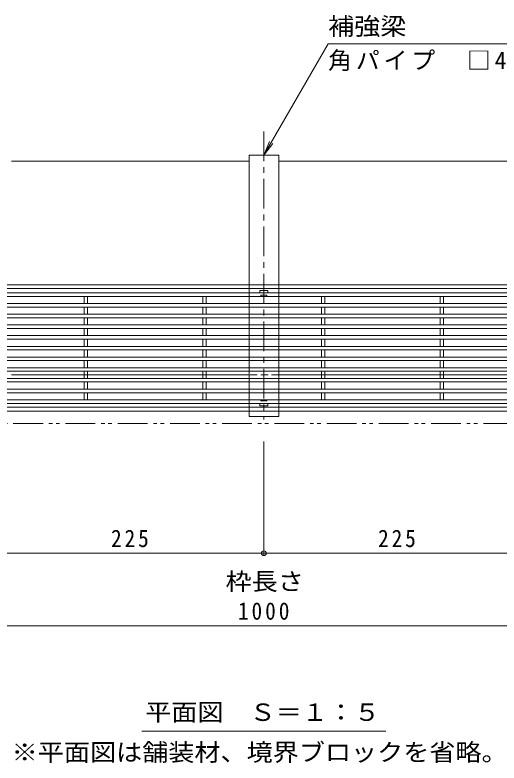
# Model space of a CAD drawing. Units: millimetres at full size, sheet at 1:5; some dimension numbers follow another scale. Extents: x -1763 to 1942, y -1329 to 1372.
# Drawn here: x -972 to -564, y -107 to 523 of the extents above; entities that cross this region are included whole.
import ezdxf
from ezdxf.enums import TextEntityAlignment as Align

# ---------------------------------------------------------------- set-up
doc = ezdxf.new("R2010")
doc.units = ezdxf.units.MM
doc.header["$LTSCALE"] = 5
doc.header["$PDMODE"] = 32
doc.header["$PDSIZE"] = 4
for name, pattern in [('CHAIN1', [8, 5, -1, 1, -1]), ('DASHED1', [1.8, 1.2, -0.6]), ('DOUBLE_CHAIN1', [8.8, 5, -1, 0.6, -0.6, 0.6, -1])]:
    doc.linetypes.add(name, pattern=pattern)
for name, color, linetype, lineweight in [('4-0_OUTLINE-0', 7, 'Continuous', 9), ('4-2_A_避難通路', 3, 'Continuous', 9), ('4-4_0108_天井情報・�', 7, 'Continuous', 9), ('4-5_0055_アルミ建具_', 7, 'Continuous', 9)]:
    doc.layers.add(name, color=color, linetype=linetype, lineweight=lineweight)
doc.styles.add('ＭＳ ゴシック', font='')
doc.styles.get('ＭＳ ゴシック').set_extended_font_data('MS Gothic')

msp = doc.modelspace()

# ---------------------------------------------------------------- linework, layer by layer
at = {"layer": '4-0_OUTLINE-0', "color": 4, "linetype": 'CHAIN1'}
msp.add_line((-761.791, 425.021), (-761.791, 182.451), dxfattribs=at)
at = {"layer": '4-0_OUTLINE-0'}
for p, q in [((-774.291, 405.021), (-749.291, 405.021)), ((-774.291, 295.921), (-774.291, 405.021)), ((-749.291, 405.021), (-749.291, 295.921)), ((-774.291, 400.021), (-974.291, 400.021)), ((-549.291, 400.021), (-749.291, 400.021)), ((-261.791, 292.721), (-1261.791, 292.721)), ((-774.291, 292.721), (-774.291, 289.221)), ((-749.291, 292.721), (-749.291, 289.221)), ((-774.291, 286.221), (-774.291, 279.221)), ((-749.291, 286.221), (-749.291, 279.221)), ((-774.291, 276.221), (-774.291, 269.221)), ((-749.291, 276.221), (-749.291, 269.221)), ((-774.291, 266.221), (-774.291, 259.221)), ((-749.291, 266.221), (-749.291, 259.221)), ((-774.291, 256.221), (-774.291, 249.221)), ((-749.291, 256.221), (-749.291, 249.221)), ((-774.291, 246.221), (-774.291, 239.221)), ((-749.291, 246.221), (-749.291, 239.221)), ((-774.291, 236.221), (-774.291, 229.221)), ((-749.291, 236.221), (-749.291, 229.221)), ((-774.291, 226.221), (-774.291, 219.221)), ((-749.291, 226.221), (-749.291, 219.221)), ((-913.291, 220.021), (-974.291, 220.021)), ((-813.291, 220.021), (-910.291, 220.021)), ((-774.291, 220.021), (-810.291, 220.021)), ((-774.291, 216.221), (-774.291, 209.221)), ((-713.291, 220.021), (-749.291, 220.021)), ((-749.291, 216.221), (-749.291, 209.221)), ((-613.291, 220.021), (-710.291, 220.021)), ((-549.291, 220.021), (-610.291, 220.021)), ((-774.291, 206.221), (-774.291, 199.221)), ((-749.291, 206.221), (-749.291, 199.221)), ((-774.291, 196.221), (-774.291, 192.721)), ((-749.291, 196.221), (-749.291, 192.721)), ((-261.791, 192.721), (-1261.791, 192.721)), ((-1261.791, 189.521), (-324.291, 189.521)), ((-774.291, 185.021), (-774.291, 189.521)), ((-749.291, 189.521), (-749.291, 185.021)), ((-749.291, 185.021), (-774.291, 185.021))]:
    msp.add_line(p, q, dxfattribs=at)
at = {"layer": '4-0_OUTLINE-0', "linetype": 'DASHED1'}
for p, q in [((-774.291, 295.921), (-774.291, 292.721)), ((-749.291, 295.921), (-749.291, 292.721)), ((-774.291, 289.221), (-774.291, 286.221)), ((-749.291, 289.221), (-749.291, 286.221)), ((-774.291, 279.221), (-774.291, 276.221)), ((-749.291, 279.221), (-749.291, 276.221)), ((-774.291, 269.221), (-774.291, 266.221)), ((-749.291, 269.221), (-749.291, 266.221)), ((-774.291, 259.221), (-774.291, 256.221)), ((-749.291, 259.221), (-749.291, 256.221)), ((-774.291, 249.221), (-774.291, 246.221)), ((-749.291, 249.221), (-749.291, 246.221)), ((-774.291, 239.221), (-774.291, 236.221)), ((-749.291, 239.221), (-749.291, 236.221)), ((-774.291, 229.221), (-774.291, 226.221)), ((-749.291, 229.221), (-749.291, 226.221)), ((-910.291, 220.021), (-913.291, 220.021)), ((-810.291, 220.021), (-813.291, 220.021)), ((-749.291, 220.021), (-774.291, 220.021)), ((-774.291, 219.221), (-774.291, 216.221)), ((-749.291, 219.221), (-749.291, 216.221)), ((-710.291, 220.021), (-713.291, 220.021)), ((-610.291, 220.021), (-613.291, 220.021)), ((-774.291, 209.221), (-774.291, 206.221)), ((-749.291, 209.221), (-749.291, 206.221)), ((-774.291, 199.221), (-774.291, 196.221)), ((-749.291, 199.221), (-749.291, 196.221)), ((-774.291, 192.721), (-774.291, 189.521)), ((-749.291, 192.721), (-749.291, 189.521))]:
    msp.add_line(p, q, dxfattribs=at)
at = {"layer": '4-0_OUTLINE-0'}
msp.add_lwpolyline([(-1261.791, 295.921), (-324.291, 295.921), (-261.791, 295.921)], dxfattribs=at)
at = {"layer": '4-2_A_避難通路'}
for p, q in [((-765.041, 290.921), (-765.041, 289.021)), ((-764.941, 291.021), (-758.641, 291.021)), ((-758.541, 290.921), (-758.541, 289.021)), ((-263.791, 289.021), (-1259.791, 289.021)), ((-913.291, 280.021), (-913.291, 286.021)), ((-266.791, 286.021), (-910.291, 286.021)), ((-813.291, 280.021), (-813.291, 286.021)), ((-810.291, 280.021), (-810.291, 286.021)), ((-713.291, 280.021), (-713.291, 286.021)), ((-710.291, 280.021), (-710.291, 286.021)), ((-613.291, 280.021), (-613.291, 286.021)), ((-610.291, 280.021), (-610.291, 286.021)), ((-266.791, 280.021), (-1256.791, 280.021)), ((-266.791, 277.021), (-1256.791, 277.021)), ((-266.791, 271.021), (-1256.791, 271.021)), ((-913.291, 271.021), (-913.291, 277.021)), ((-910.291, 271.021), (-910.291, 277.021)), ((-813.291, 271.021), (-813.291, 277.021)), ((-810.291, 271.021), (-810.291, 277.021)), ((-713.291, 271.021), (-713.291, 277.021)), ((-710.291, 271.021), (-710.291, 277.021)), ((-613.291, 271.021), (-613.291, 277.021)), ((-610.291, 271.021), (-610.291, 277.021)), ((-266.791, 268.021), (-1256.791, 268.021)), ((-913.291, 262.021), (-913.291, 268.021)), ((-910.291, 262.021), (-910.291, 268.021)), ((-813.291, 262.021), (-813.291, 268.021)), ((-810.291, 262.021), (-810.291, 268.021)), ((-713.291, 262.021), (-713.291, 268.021)), ((-710.291, 262.021), (-710.291, 268.021)), ((-613.291, 262.021), (-613.291, 268.021)), ((-610.291, 262.021), (-610.291, 268.021)), ((-266.791, 262.021), (-1256.791, 262.021)), ((-266.791, 259.021), (-1256.791, 259.021)), ((-913.291, 253.021), (-913.291, 259.021)), ((-910.291, 253.021), (-910.291, 259.021)), ((-813.291, 253.021), (-813.291, 259.021)), ((-810.291, 253.021), (-810.291, 259.021)), ((-713.291, 253.021), (-713.291, 259.021)), ((-710.291, 253.021), (-710.291, 259.021)), ((-613.291, 253.021), (-613.291, 259.021)), ((-610.291, 253.021), (-610.291, 259.021)), ((-266.791, 253.021), (-1256.791, 253.021)), ((-266.791, 250.021), (-1256.791, 250.021)), ((-913.291, 244.021), (-913.291, 250.021)), ((-910.291, 244.021), (-910.291, 250.021)), ((-813.291, 244.021), (-813.291, 250.021)), ((-810.291, 244.021), (-810.291, 250.021)), ((-713.291, 244.021), (-713.291, 250.021)), ((-710.291, 244.021), (-710.291, 250.021)), ((-613.291, 244.021), (-613.291, 250.021)), ((-610.291, 244.021), (-610.291, 250.021)), ((-266.791, 244.021), (-1256.791, 244.021)), ((-266.791, 241.021), (-1256.791, 241.021)), ((-913.291, 235.021), (-913.291, 241.021)), ((-910.291, 235.021), (-910.291, 241.021)), ((-813.291, 235.021), (-813.291, 241.021)), ((-810.291, 235.021), (-810.291, 241.021)), ((-713.291, 235.021), (-713.291, 241.021)), ((-710.291, 235.021), (-710.291, 241.021)), ((-613.291, 235.021), (-613.291, 241.021)), ((-610.291, 235.021), (-610.291, 241.021)), ((-266.791, 235.021), (-1256.791, 235.021)), ((-266.791, 232.021), (-1256.791, 232.021)), ((-913.291, 226.021), (-913.291, 232.021)), ((-910.291, 226.021), (-910.291, 232.021)), ((-813.291, 226.021), (-813.291, 232.021)), ((-810.291, 226.021), (-810.291, 232.021)), ((-713.291, 226.021), (-713.291, 232.021)), ((-710.291, 226.021), (-710.291, 232.021)), ((-613.291, 226.021), (-613.291, 232.021)), ((-610.291, 226.021), (-610.291, 232.021)), ((-266.791, 226.021), (-1256.791, 226.021)), ((-266.791, 223.021), (-1256.791, 223.021)), ((-913.291, 217.021), (-913.291, 223.021)), ((-910.291, 217.021), (-910.291, 223.021)), ((-813.291, 217.021), (-813.291, 223.021)), ((-810.291, 217.021), (-810.291, 223.021)), ((-713.291, 217.021), (-713.291, 223.021)), ((-710.291, 217.021), (-710.291, 223.021)), ((-613.291, 217.021), (-613.291, 223.021)), ((-610.291, 217.021), (-610.291, 223.021)), ((-266.791, 217.021), (-1256.791, 217.021)), ((-266.791, 214.021), (-1256.791, 214.021)), ((-266.791, 208.021), (-1256.791, 208.021)), ((-913.291, 208.021), (-913.291, 214.021)), ((-910.291, 208.021), (-910.291, 214.021)), ((-813.291, 208.021), (-813.291, 214.021)), ((-810.291, 208.021), (-810.291, 214.021)), ((-713.291, 208.021), (-713.291, 214.021)), ((-710.291, 208.021), (-710.291, 214.021)), ((-613.291, 208.021), (-613.291, 214.021)), ((-610.291, 208.021), (-610.291, 214.021)), ((-266.791, 205.021), (-1256.791, 205.021)), ((-913.291, 199.021), (-913.291, 205.021)), ((-910.291, 199.021), (-910.291, 205.021)), ((-813.291, 199.021), (-813.291, 205.021)), ((-810.291, 199.021), (-810.291, 205.021)), ((-713.291, 199.021), (-713.291, 205.021)), ((-710.291, 199.021), (-710.291, 205.021)), ((-613.291, 199.021), (-613.291, 205.021)), ((-610.291, 199.021), (-610.291, 205.021)), ((-263.791, 196.021), (-1259.791, 196.021)), ((-266.791, 199.021), (-1256.791, 199.021)), ((-765.041, 194.121), (-765.041, 196.021)), ((-758.541, 194.121), (-758.541, 196.021)), ((-764.941, 194.021), (-758.641, 194.021))]:
    msp.add_line(p, q, dxfattribs=at)
at = {"layer": '4-2_A_避難通路', "linetype": 'DASHED1'}
for p, q in [((-764.791, 286.021), (-765.041, 286.021)), ((-764.291, 286.521), (-764.291, 287.021)), ((-759.291, 287.021), (-764.291, 287.021)), ((-759.291, 286.521), (-759.291, 287.021)), ((-758.791, 286.021), (-758.541, 286.021)), ((-764.791, 199.021), (-765.041, 199.021)), ((-764.291, 198.521), (-764.291, 198.021)), ((-759.291, 198.021), (-764.291, 198.021)), ((-759.291, 198.521), (-759.291, 198.021)), ((-758.791, 199.021), (-758.541, 199.021))]:
    msp.add_line(p, q, dxfattribs=at)
at = {"layer": '4-2_A_避難通路'}
msp.add_lwpolyline([(-910.291, 280.021), (-910.291, 286.021), (-1010.291, 286.021)], dxfattribs=at)
for centre, start, end in [((-764.941, 290.921), 90, 180), ((-758.641, 290.921), 0, 90), ((-764.941, 194.121), 180, 270), ((-758.641, 194.121), 270, 0)]:
    msp.add_arc(centre, 0.1, start, end, dxfattribs=at)
at = {"layer": '4-2_A_避難通路', "linetype": 'DASHED1'}
for centre, start, end in [((-764.791, 286.521), 270, 0), ((-758.791, 286.521), 180, 270), ((-764.791, 198.521), 0, 90), ((-758.791, 198.521), 90, 180)]:
    msp.add_arc(centre, 0.5, start, end, dxfattribs=at)
at = {"layer": '4-4_0108_天井情報・�'}
for p, q in [((-761.791, 68.301), (-761.791, 164.021)), ((-986.791, 69.801), (-761.791, 69.801)), ((-761.791, 69.801), (-536.791, 69.801)), ((-1451.791, 8.616), (-71.791, 8.616))]:
    msp.add_line(p, q, dxfattribs=at)
msp.add_point((-761.791, 69.801), dxfattribs=at)
at = {"layer": '4-5_0055_アルミ建具_'}
for p, q in [((-761.791, 405.021), (-707.658, 498.782)), ((-707.658, 498.782), (-447.876, 498.782)), ((-761.791, 405.021), (-757.007, 416.569)), ((-761.791, 405.021), (-754.181, 414.938)), ((-864.473, -80.024), (-659.109, -80.024))]:
    msp.add_line(p, q, dxfattribs=at)
at = {"layer": '4-5_0055_アルミ建具_', "color": 2, "linetype": 'DOUBLE_CHAIN1'}
msp.add_line((-1632.865, 179.021), (45.755, 179.021), dxfattribs=at)

# ---------------------------------------------------------------- texts
at = {"layer": '4-4_0108_天井情報・�', "color": 2, "style": 'ＭＳ ゴシック', "width": 1.1}
msp.add_text('枠長さ', height=14.66, dxfattribs=at).set_placement((-794.09, 34.369), align=Align.BOTTOM_LEFT)
at = {"layer": '4-4_0108_天井情報・�', "color": 2, "char_height": 14.66, "attachment_point": 7, "style": 'ＭＳ ゴシック'}
for s, insert in [('\\T1.27;\\W0.9;225', (-890.541, 74.801)), ('\\T1.27;\\W0.9;225', (-665.541, 74.801)), ('\\T1.28;\\W0.9;1000', (-783.666, 13.616))]:
    msp.add_mtext(s, dxfattribs=dict(at, insert=insert))
at = {"layer": '4-5_0055_アルミ建具_', "color": 2, "style": 'ＭＳ ゴシック', "width": 1.1}
for s, p in [('補強梁', (-707.658, 501.782)), ('平面図\u3000Ｓ＝１：５', (-861.791, -75.72)), ('※平面図は舗装材、境界ブロックを省略。', (-974.291, -109.484))]:
    msp.add_text(s, height=14.66, dxfattribs=at).set_placement(p, align=Align.BOTTOM_LEFT)
at = {"layer": '4-5_0055_アルミ建具_', "color": 2, "insert": (-707.658, 475.782), "char_height": 14.66, "attachment_point": 7, "style": 'ＭＳ ゴシック'}
msp.add_mtext('\\T1.17;角パイプ\u3000□40×25×3.2', dxfattribs=at)

doc.saveas('drawing.dxf')
